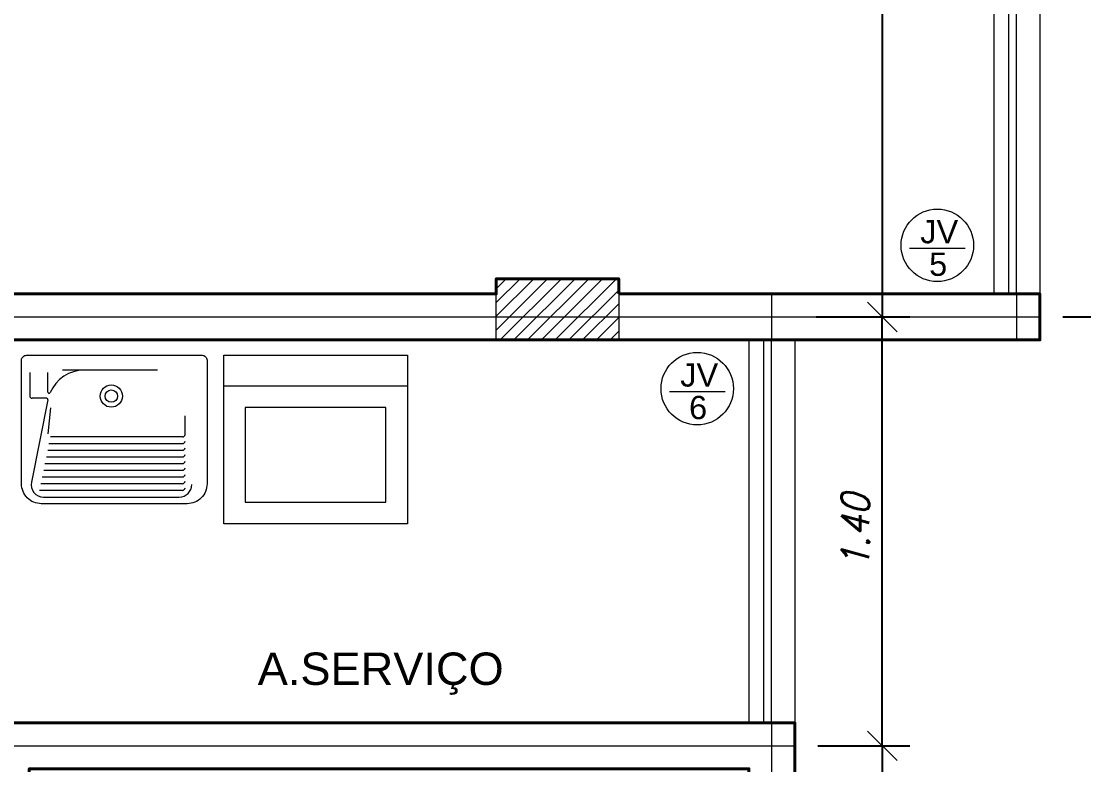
# Model space of a CAD drawing. Header units: millimetres. Extents: x 1865 to 2133, y 1062 to 1142.
# Drawn here: x 1982.98 to 1986.449, y 1079.068 to 1081.495 of the extents above; entities that cross this region are included whole.
import ezdxf

# ---------------------------------------------------------------- set-up
doc = ezdxf.new("R2010")
doc.units = ezdxf.units.MM
doc.header["$PDMODE"] = 35
for name, color, linetype, lineweight in [('COMPLEMENTO', 7, 'Continuous', 9), ('Cota', 7, 'Continuous', 9), ('Eixo', 1, 'Continuous', 9), ('ESQ_INTER', 250, 'Continuous', 9), ('PILAR', 7, 'Continuous', 5), ('Plarga', 7, 'Continuous', 40), ('texto', 7, 'Continuous', 13)]:
    doc.layers.add(name, color=color, linetype=linetype, lineweight=lineweight)
doc.styles.add('arial', font='arial.ttf')
doc.styles.add('romans15', font='romans.shx', dxfattribs={"width": 0.9, "oblique": 15})
doc.dimstyles.new('COTA_50', dxfattribs={"dimscale": 0.5, "dimtxt": 0.181, "dimasz": 0.193, "dimexe": 0.18, "dimexo": 0.15, "dimgap": 0.085, "dimtad": 1, "dimzin": 4, "dimdsep": 46, "dimtxsty": 'romans15', "dimblk1": 'OBLIQUE', "dimblk2": 'OBLIQUE', "dimsah": 1, "dimcen": 0.09, "dimclrd": 256, "dimclre": 256, "dimclrt": 256, "dimadec": 0, "dimazin": 0, "dimtfac": 1, "dimtmove": 2, "dimatfit": 3, "dimldrblk": 'NONE', "dimfxl": 1, "dimtolj": 1, "dimtzin": 1, "dimarcsym": 0})

# ---------------------------------------------------------------- blocks, each defined once
blk = doc.blocks.new('_OBLIQUE')
at = {"color": 0, "linetype": 'ByBlock'}
blk.add_line((-0.5, -0.5), (0.5, 0.5), dxfattribs=at)
blk = doc.blocks.new('*D217')
at = {"layer": 'Cota', "lineweight": -2, "transparency": 16777216}
for p, q in [((1985.4151, 1083.2793), (1985.8812, 1083.2793)), ((1985.7912, 1083.2793), (1985.7912, 1080.5293)), ((1985.5756, 1080.5293), (1985.8812, 1080.5293))]:
    blk.add_line(p, q, dxfattribs=at)
at = {"layer": 'Defpoints', "color": 0, "transparency": 16777216}
for p in [(1985.3401, 1083.2793), (1985.5006, 1080.5293), (1985.7912, 1080.5293)]:
    blk.add_point(p, dxfattribs=at)
at = {"layer": 'Cota', "lineweight": -2, "transparency": 16777216, "xscale": 0.0965, "yscale": 0.0965, "zscale": 0.0965}
for p, rotation in [((1985.7912, 1083.2793), 90), ((1985.7912, 1080.5293), 270)]:
    blk.add_blockref('_OBLIQUE', p, dxfattribs=dict(at, rotation=rotation))
at = {"layer": 'Cota', "transparency": 16777216, "insert": (1985.7035, 1081.9043), "char_height": 0.0905, "attachment_point": 5, "rotation": 90, "style": 'romans15'}
blk.add_mtext('\\A1;2.75', dxfattribs=at)
blk = doc.blocks.new('_None')
blk = doc.blocks.new('*D218')
at = {"layer": 'Cota', "lineweight": -2, "transparency": 16777216}
for p, q in [((1985.5756, 1080.5293), (1985.8812, 1080.5293)), ((1985.7912, 1079.1293), (1985.7912, 1080.5293)), ((1985.5808, 1079.1293), (1985.8812, 1079.1293))]:
    blk.add_line(p, q, dxfattribs=at)
at = {"layer": 'Defpoints', "color": 0, "transparency": 16777216}
for p in [(1985.5006, 1080.5293), (1985.7912, 1080.5293), (1985.5058, 1079.1293)]:
    blk.add_point(p, dxfattribs=at)
at = {"layer": 'Cota', "lineweight": -2, "transparency": 16777216, "xscale": 0.0965, "yscale": 0.0965, "zscale": 0.0965}
for p, rotation in [((1985.7912, 1080.5293), 90), ((1985.7912, 1079.1293), 270)]:
    blk.add_blockref('_OBLIQUE', p, dxfattribs=dict(at, rotation=rotation))
at = {"layer": 'Cota', "transparency": 16777216, "insert": (1985.7035, 1079.8293), "char_height": 0.0905, "attachment_point": 5, "rotation": 90, "style": 'romans15'}
blk.add_mtext('\\A1;1.40', dxfattribs=at)
blk = doc.blocks.new('*D219')
at = {"layer": 'Cota', "lineweight": -2, "transparency": 16777216}
for p, q in [((1985.5808, 1079.1293), (1985.8812, 1079.1293)), ((1985.7912, 1079.1293), (1985.7912, 1077.7793)), ((1985.5756, 1077.7793), (1985.8812, 1077.7793))]:
    blk.add_line(p, q, dxfattribs=at)
at = {"layer": 'Defpoints', "color": 0, "transparency": 16777216}
for p in [(1985.5058, 1079.1293), (1985.5006, 1077.7793), (1985.7912, 1077.7793)]:
    blk.add_point(p, dxfattribs=at)
at = {"layer": 'Cota', "lineweight": -2, "transparency": 16777216, "xscale": 0.0965, "yscale": 0.0965, "zscale": 0.0965}
for p, rotation in [((1985.7912, 1079.1293), 90), ((1985.7912, 1077.7793), 270)]:
    blk.add_blockref('_OBLIQUE', p, dxfattribs=dict(at, rotation=rotation))
at = {"layer": 'Cota', "transparency": 16777216, "insert": (1985.7035, 1078.4543), "char_height": 0.0905, "attachment_point": 5, "rotation": 90, "style": 'romans15'}
blk.add_mtext('\\A1;1.35', dxfattribs=at)
blk = doc.blocks.new('*D299')
at = {"layer": 'Cota', "lineweight": -2, "transparency": 16777216}
for p, q in [((1986.3808, 1088.7793), (1990.4154, 1088.7793)), ((1990.3254, 1088.7793), (1990.3254, 1080.5293)), ((1986.3808, 1080.5293), (1990.4154, 1080.5293))]:
    blk.add_line(p, q, dxfattribs=at)
at = {"layer": 'Defpoints', "color": 0, "transparency": 16777216}
for p in [(1986.3058, 1088.7793), (1986.3058, 1080.5293), (1990.3254, 1080.5293)]:
    blk.add_point(p, dxfattribs=at)
at = {"layer": 'Cota', "lineweight": -2, "transparency": 16777216, "xscale": 0.0965, "yscale": 0.0965, "zscale": 0.0965}
for p, rotation in [((1990.3254, 1088.7793), 90), ((1990.3254, 1080.5293), 270)]:
    blk.add_blockref('_OBLIQUE', p, dxfattribs=dict(at, rotation=rotation))
at = {"layer": 'Cota', "transparency": 16777216, "insert": (1990.2376, 1084.6543), "char_height": 0.0905, "attachment_point": 5, "rotation": 90, "style": 'romans15'}
blk.add_mtext('\\A1;8.25', dxfattribs=at)
blk = doc.blocks.new('*D300')
at = {"layer": 'Cota', "lineweight": -2, "transparency": 16777216}
for p, q in [((1986.3808, 1080.5293), (1990.4154, 1080.5293)), ((1990.3254, 1072.2793), (1990.3254, 1080.5293)), ((1986.3808, 1072.2793), (1990.4154, 1072.2793))]:
    blk.add_line(p, q, dxfattribs=at)
at = {"layer": 'Defpoints', "color": 0, "transparency": 16777216}
for p in [(1986.3058, 1080.5293), (1990.3254, 1080.5293), (1986.3058, 1072.2793)]:
    blk.add_point(p, dxfattribs=at)
at = {"layer": 'Cota', "lineweight": -2, "transparency": 16777216, "xscale": 0.0965, "yscale": 0.0965, "zscale": 0.0965}
for p, rotation in [((1990.3254, 1080.5293), 90), ((1990.3254, 1072.2793), 270)]:
    blk.add_blockref('_OBLIQUE', p, dxfattribs=dict(at, rotation=rotation))
at = {"layer": 'Cota', "transparency": 16777216, "insert": (1990.2376, 1076.4043), "char_height": 0.0905, "attachment_point": 5, "rotation": 90, "style": 'romans15'}
blk.add_mtext('\\A1;8.25', dxfattribs=at)

msp = doc.modelspace()

# ---------------------------------------------------------------- hatches: boundary and pattern name
at = {"layer": 'PILAR'}
h = msp.add_hatch(dxfattribs=at)
h.set_pattern_fill('ANSI31,_O', color=256, scale=0.01)
h.set_pattern_definition([(45, (120.967787, 128.24008), (-0.0224506403, 0.0224506403), [])])
h.paths.add_polyline_path([(1984.5308, 1080.6543), (1984.5308, 1080.4543), (1984.9308, 1080.4543), (1984.9308, 1080.6543)])

# ---------------------------------------------------------------- linework, layer by layer
at = {"lineweight": 5}
for points in [[(1986.1558, 1083.2043), (1986.1558, 1080.6043)], [(1986.3058, 1083.2043), (1986.3058, 1080.6043)], [(1985.3558, 1080.4543), (1985.3558, 1079.2043)], [(1985.5058, 1080.4543), (1985.5058, 1079.2043)]]:
    msp.add_lwpolyline(points, dxfattribs=at)
at = {"layer": 'COMPLEMENTO', "color": 0}
for p, q in [((1983.0075, 1080.3477), (1983.0075, 1080.272)), ((1983.0666, 1080.2839), (1983.0666, 1080.3477)), ((1983.4248, 1080.3558), (1983.1145, 1080.3558)), ((1983.067, 1080.2585), (1983.0132, 1079.9902)), ((1983.0632, 1080.2639), (1983.0156, 1080.2639)), ((1983.0754, 1080.2326), (1983.067, 1080.1474)), ((1983.5146, 1080.1459), (1983.5146, 1080.2071)), ((1983.5065, 1080.1378), (1983.0749, 1080.1378)), ((1983.0662, 1080.0942), (1983.5065, 1080.0942)), ((1983.0705, 1080.116), (1983.5065, 1080.116)), ((1983.0618, 1080.0724), (1983.5065, 1080.0724)), ((1983.0531, 1080.0288), (1983.5065, 1080.0288)), ((1983.0574, 1080.0506), (1983.5065, 1080.0506)), ((1983.0487, 1080.007), (1983.5065, 1080.007)), ((1983.04, 1079.9634), (1983.5065, 1079.9634)), ((1983.0443, 1079.9852), (1983.5065, 1079.9852)), ((1983.0528, 1079.9416), (1983.496, 1079.9416))]:
    msp.add_line(p, q, dxfattribs=at)
msp.add_lwpolyline([(1982.9969, 1080.4043), (1983.5703, 1080.4043, -0.414214), (1983.5864, 1080.3881), (1983.5864, 1079.9844, -0.414214), (1983.5218, 1079.9198), (1983.0454, 1079.9198, -0.414214), (1982.9808, 1079.9844), (1982.9808, 1080.3881, -0.414214)], format="xyb", close=True, dxfattribs=at)
at = {"layer": 'COMPLEMENTO'}
for points in [[(1983.6408, 1080.4043), (1984.2408, 1080.4043), (1984.2408, 1079.8543), (1983.6408, 1079.8543)], [(1984.1708, 1079.9243), (1984.1708, 1080.2343), (1983.7108, 1080.2343), (1983.7108, 1079.9243)]]:
    msp.add_lwpolyline(points, close=True, dxfattribs=at)
msp.add_lwpolyline([(1983.6408, 1080.3043), (1984.2408, 1080.3043)], dxfattribs=at)
at = {"layer": 'COMPLEMENTO', "color": 0}
for radius in [0.0363, 0.0202]:
    msp.add_circle((1983.274, 1080.271), radius, dxfattribs=at)
for centre, radius, start, end in [((1983.1858, 1080.2347), 0.1211, 90, 156.8626), ((1983.0156, 1080.272), 0.00808, 180, 270), ((1983.0707, 1080.2839), 0.00404, 180, 336.8626), ((1983.0632, 1080.2599), 0.00404, 348.3774, 90), ((1983.5065, 1080.1459), 0.00808, 270, 0), ((1983.5065, 1080.1241), 0.00808, 270, 0), ((1983.5065, 1080.1023), 0.00808, 270, 0), ((1983.5065, 1080.0804), 0.00808, 270, 0), ((1983.5065, 1080.0586), 0.00808, 270, 0), ((1983.5065, 1080.0368), 0.00808, 270, 0), ((1983.0528, 1079.9819), 0.0404, 168.2547, 270), ((1983.5065, 1080.015), 0.00808, 270, 0), ((1983.5065, 1079.9932), 0.00808, 270, 0), ((1983.496, 1079.9819), 0.0404, 270, 0), ((1983.5065, 1079.9714), 0.00808, 270, 0)]:
    msp.add_arc(centre, radius, start, end, dxfattribs=at)
at = {"layer": 'Cota', "color": 0}
for points in [[(1985.8801, 1080.7539), (1986.0614, 1080.7539)], [(1985.0964, 1080.2861), (1985.2777, 1080.2861)]]:
    msp.add_lwpolyline(points, dxfattribs=at)
for centre in [(1985.9708, 1080.7631), (1985.1871, 1080.2953)]:
    msp.add_circle(centre, 0.1183, dxfattribs=at)
at = {"layer": 'Eixo'}
for points in [[(1985.4308, 1080.4543), (1985.4308, 1080.6043)], [(1986.2308, 1080.4543), (1986.2308, 1080.6043)], [(1980.2058, 1080.5293), (1986.3058, 1080.5293)], [(1985.4308, 1078.7043), (1985.4308, 1079.2043)], [(1982.8558, 1079.1293), (1985.5058, 1079.1293)]]:
    msp.add_lwpolyline(points, dxfattribs=at)
at = {"layer": 'ESQ_INTER'}
for points in [[(1986.2033, 1083.2043), (1986.2033, 1080.6043)], [(1986.2283, 1083.2043), (1986.2283, 1080.6043)], [(1985.4033, 1080.4543), (1985.4033, 1079.2043)], [(1985.4283, 1080.4543), (1985.4283, 1079.2043)]]:
    msp.add_lwpolyline(points, dxfattribs=at)
at = {"layer": 'PILAR'}
msp.add_lwpolyline([(1984.5308, 1080.6543), (1984.9308, 1080.6543), (1984.9308, 1080.4543), (1984.5308, 1080.4543)], close=True, dxfattribs=at)
at = {"layer": 'Plarga'}
for points in [[(1984.9308, 1080.6043), (1986.3058, 1080.6043), (1986.3058, 1080.4543), (1980.3558, 1080.4543), (1980.3558, 1078.6543), (1980.2058, 1078.6543), (1980.2058, 1078.8543), (1980.1058, 1078.8543), (1980.1058, 1079.0043), (1980.2058, 1079.0043), (1980.2058, 1080.6543), (1980.3558, 1080.6543), (1980.3558, 1080.6043), (1984.5308, 1080.6043), (1984.5308, 1080.6543), (1984.9308, 1080.6543)], [(1985.5058, 1078.7043), (1985.3558, 1078.7043), (1985.3558, 1079.0543), (1983.0058, 1079.0543), (1983.0058, 1077.8543), (1983.0558, 1077.8543), (1983.0558, 1077.7043), (1982.2058, 1077.7043), (1982.2058, 1075.1043), (1982.2558, 1075.1043), (1982.2558, 1074.9543), (1982.0558, 1074.9543), (1982.0558, 1077.7043), (1980.2058, 1077.7043), (1980.2058, 1077.8543), (1982.8558, 1077.8543), (1982.8558, 1079.2043), (1985.5058, 1079.2043)]]:
    msp.add_lwpolyline(points, close=True, dxfattribs=at)

# ---------------------------------------------------------------- texts
at = {"layer": 'texto', "color": 0, "style": 'arial'}
for s, height, p in [('JV', 0.07601, (1985.9152, 1080.7698)), ('5', 0.076, (1985.9441, 1080.6635)), ('JV', 0.07601, (1985.1315, 1080.302)), ('6', 0.076, (1985.1603, 1080.1957))]:
    msp.add_text(s, height=height, dxfattribs=at).set_placement(p)
at = {"layer": 'texto', "style": 'arial'}
msp.add_text('A.SERVIÇO', height=0.10557, dxfattribs=at).set_placement((1983.752, 1079.3283))

# ---------------------------------------------------------------- dimensions: what is measured, and where the dimension line sits
at = {"layer": 'Cota'}
for base, p1, p2, angle, picture, middle in [((1990.3254, 1080.5293), (1986.3058, 1088.7793), (1986.3058, 1080.5293), 90, '*D299', (1990.2376, 1084.6543)), ((1985.7912, 1080.5293), (1985.3401, 1083.2793), (1985.5006, 1080.5293), 90, '*D217', (1985.7035, 1081.9043)), ((1985.7912, 1080.5293), (1985.5058, 1079.1293), (1985.5006, 1080.5293), 270, '*D218', (1985.7035, 1079.8293)), ((1990.3254, 1080.5293), (1986.3058, 1072.2793), (1986.3058, 1080.5293), 270, '*D300', (1990.2376, 1076.4043)), ((1985.7912, 1077.7793), (1985.5058, 1079.1293), (1985.5006, 1077.7793), 90, '*D219', (1985.7035, 1078.4543))]:
    dim = msp.add_linear_dim(base=base, p1=p1, p2=p2, angle=angle, dimstyle='COTA_50', dxfattribs=at)
    dim.commit()
    dim.dimension.update_dxf_attribs({"geometry": picture, "text_midpoint": middle})

doc.saveas('drawing.dxf')
